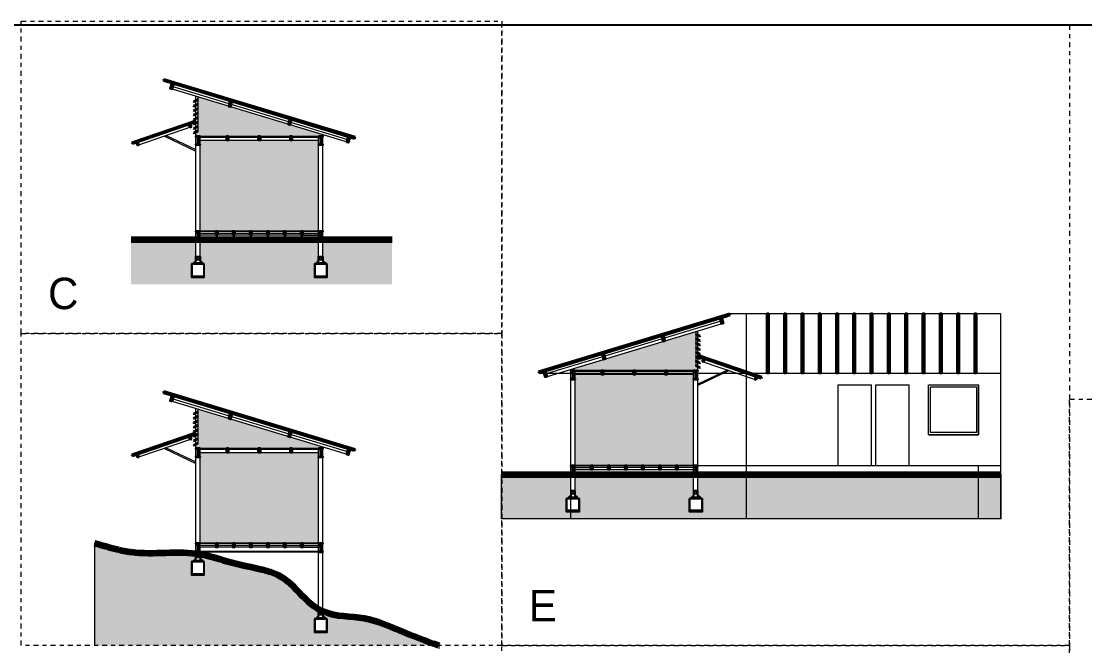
# Model space of a CAD drawing. Header units: millimetres. Extents: x 0 to 77.1, y -22.3 to 58.9.
# Drawn here: x 34.37 to 60.7, y 43.4 to 58.86 of the extents above; entities that cross this region are included whole.
import ezdxf

# ---------------------------------------------------------------- set-up
doc = ezdxf.new("R2010")
doc.units = ezdxf.units.MM
doc.linetypes.add('CENTER', pattern=[50, 31.25, -6.25, 6.25, -6.25])
doc.linetypes.add('DASHDOT', pattern=[1, 0.5, -0.25, 0, -0.25])
doc.layers.add('0 1 Sombreado', color=7, linetype='Continuous', lineweight=5, true_color=0xd6d6d6)
for name, color, linetype, lineweight in [('0.1normal', 7, 'Continuous', 15), ('01 TERRENO', 7, 'Continuous', 140), ('01gorda', 7, 'Continuous', 30), ('BIB', 7, 'Continuous', 9)]:
    doc.layers.add(name, color=color, linetype=linetype, lineweight=lineweight)

# ---------------------------------------------------------------- blocks, each defined once
blk = doc.blocks.new('50M10VO')
at = {"linetype": 'CENTER'}
for p, q in [((-14, 0), (14, 0)), ((0, -14), (0, 13))]:
    blk.add_line(p, q, dxfattribs=at)
blk.add_lwpolyline([(0, 10), (-8, 5), (-8, -5), (0, -10), (8, -5), (8, 5)], close=True)
for radius in [10.6, 9.8, 8.49, 5, 4.03]:
    blk.add_circle((0, 0), radius)

msp = doc.modelspace()

# ---------------------------------------------------------------- hatches: boundary and pattern name
at = {"layer": '0 1 Sombreado', "true_color": 0xebebeb}
h = msp.add_hatch(color=7, dxfattribs=at)
h.dxf.hatch_style = 1
h.paths.add_polyline_path([(38.74, 56.985), (38.74, 56.134), (38.691, 56.111), (38.691, 56.017), (41.841, 56.017), (41.841, 56.046)])
h = msp.add_hatch(color=7, dxfattribs=at)
h.dxf.hatch_style = 1
h.paths.add_polyline_path([(41.732, 55.917), (38.8, 55.917), (38.8, 53.667), (41.732, 53.667)])
at = {"layer": '0 1 Sombreado', "true_color": 0x939598}
h = msp.add_hatch(color=252, dxfattribs=at)
h.dxf.hatch_style = 1
h.paths.add_polyline_path([(38.589, 52.853), (38.635, 52.853), (38.641, 52.862), (38.641, 52.887), (38.691, 52.922), (38.691, 53.038), (38.691, 53.448), (37.091, 53.448), (37.091, 52.348), (43.554, 52.345), (43.554, 53.448), (41.841, 53.448), (41.841, 52.922), (41.892, 52.887), (41.892, 52.862), (41.898, 52.853), (41.937, 52.853), (41.944, 52.853), (41.944, 52.524), (41.63, 52.524), (41.63, 52.853), (41.676, 52.853), (41.682, 52.862), (41.682, 52.887), (41.732, 52.922), (41.732, 53.038), (41.732, 53.448), (38.8, 53.448), (38.8, 52.922), (38.851, 52.887), (38.851, 52.862), (38.857, 52.853), (38.896, 52.853), (38.902, 52.853), (38.902, 52.524), (38.589, 52.524)])
at = {"layer": '0 1 Sombreado', "true_color": 0xebebeb}
h = msp.add_hatch(color=7, dxfattribs=at)
h.dxf.hatch_style = 1
h.paths.add_polyline_path([(51.076, 51.181), (51.076, 50.329), (51.125, 50.306), (51.125, 50.212), (47.975, 50.212), (47.975, 50.242)])
h = msp.add_hatch(color=7, dxfattribs=at)
h.dxf.hatch_style = 1
h.paths.add_polyline_path([(48.084, 50.112), (51.016, 50.112), (51.016, 47.862), (48.084, 47.862)])
h = msp.add_hatch(color=7, dxfattribs=at)
h.dxf.hatch_style = 1
h.paths.add_polyline_path([(38.74, 49.257), (38.74, 48.405), (38.691, 48.382), (38.691, 48.288), (41.841, 48.288), (41.841, 48.318)])
h = msp.add_hatch(color=7, dxfattribs=at)
h.dxf.hatch_style = 1
h.paths.add_polyline_path([(41.732, 48.188), (38.8, 48.188), (38.8, 45.938), (41.732, 45.938)])
at = {"layer": '0 1 Sombreado', "true_color": 0x939598}
h = msp.add_hatch(color=252, dxfattribs=at)
h.dxf.hatch_style = 1
h.paths.add_polyline_path([(51.227, 47.048), (51.181, 47.048), (51.176, 47.057), (51.176, 47.082), (51.125, 47.117), (51.125, 47.233), (51.125, 47.643), (58.625, 47.643), (58.625, 46.543), (46.262, 46.54), (46.262, 47.643), (47.975, 47.643), (47.975, 47.117), (47.924, 47.082), (47.924, 47.057), (47.918, 47.048), (47.879, 47.048), (47.873, 47.048), (47.873, 46.719), (48.186, 46.719), (48.186, 47.048), (48.14, 47.048), (48.135, 47.057), (48.135, 47.082), (48.084, 47.117), (48.084, 47.233), (48.084, 47.643), (51.016, 47.643), (51.016, 47.117), (50.965, 47.082), (50.965, 47.057), (50.959, 47.048), (50.92, 47.048), (50.914, 47.048), (50.914, 46.719), (51.227, 46.719)])
h = msp.add_hatch(color=252, dxfattribs=at)
h.dxf.hatch_style = 1
edge = h.paths.add_edge_path()
edge.add_spline(control_points=[(41.732, 44.309), (41.641, 44.362), (41.336, 44.593), (41.041, 44.995), (40.59, 45.229), (40.097, 45.342), (39.502, 45.47), (39.024, 45.629), (38.804, 45.668), (38.8, 45.668)], knot_values=[2.644021, 2.644021, 2.644021, 2.644021, 2.961313, 3.766059, 4.115139, 4.457732, 5.280365, 5.944498, 5.955231, 5.955231, 5.955231, 5.955231], degree=3, periodic=0)
edge.add_line((38.8, 45.668), (38.8, 45.552))
edge.add_line((38.8, 45.552), (38.851, 45.517))
edge.add_line((38.851, 45.517), (38.851, 45.492))
edge.add_line((38.851, 45.492), (38.857, 45.483))
edge.add_line((38.857, 45.483), (38.896, 45.483))
edge.add_line((38.896, 45.483), (38.902, 45.483))
edge.add_line((38.902, 45.483), (38.902, 45.155))
edge.add_line((38.902, 45.155), (38.589, 45.155))
edge.add_line((38.589, 45.155), (38.589, 45.483))
edge.add_line((38.589, 45.483), (38.635, 45.483))
edge.add_line((38.635, 45.483), (38.641, 45.492))
edge.add_line((38.641, 45.492), (38.641, 45.517))
edge.add_line((38.641, 45.517), (38.691, 45.552))
edge.add_line((38.691, 45.552), (38.691, 45.669))
edge.add_line((38.691, 45.669), (38.691, 45.684))
edge.add_spline(control_points=[(38.691, 45.684), (38.167, 45.75), (37.496, 45.631), (36.666, 45.8), (36.367, 45.889), (36.184, 45.944)], knot_values=[0, 0, 0, 0, 1.598642, 1.959911, 2.533105, 2.533105, 2.533105, 2.533105], degree=3, periodic=0)
edge.add_line((36.184, 45.944), (36.184, 43.403))
edge.add_line((36.184, 43.403), (44.723, 43.403))
edge.add_spline(control_points=[(44.723, 43.403), (44.712, 43.407), (44.386, 43.525), (43.77, 43.757), (42.86, 44.167), (42.16, 44.115), (41.846, 44.251), (41.841, 44.253)], knot_values=[6.07826, 6.07826, 6.07826, 6.07826, 6.11345, 7.119452, 8.057411, 9.079133, 9.095165, 9.095165, 9.095165, 9.095165], degree=3, periodic=0)
edge.add_line((41.841, 44.253), (41.841, 44.137))
edge.add_line((41.841, 44.137), (41.892, 44.102))
edge.add_line((41.892, 44.102), (41.892, 44.077))
edge.add_line((41.892, 44.077), (41.898, 44.068))
edge.add_line((41.898, 44.068), (41.937, 44.068))
edge.add_line((41.937, 44.068), (41.944, 44.068))
edge.add_line((41.944, 44.068), (41.944, 43.739))
edge.add_line((41.944, 43.739), (41.63, 43.739))
edge.add_line((41.63, 43.739), (41.63, 44.068))
edge.add_line((41.63, 44.068), (41.676, 44.068))
edge.add_line((41.676, 44.068), (41.682, 44.077))
edge.add_line((41.682, 44.077), (41.682, 44.102))
edge.add_line((41.682, 44.102), (41.732, 44.137))
edge.add_line((41.732, 44.137), (41.732, 44.253))
edge.add_line((41.732, 44.253), (41.732, 44.309))

# ---------------------------------------------------------------- linework, layer by layer
for p, q in [((41.732, 53.448), (41.841, 53.448)), ((38.691, 52.922), (38.641, 52.887)), ((38.691, 52.872), (38.691, 53.038)), ((38.691, 53.038), (38.8, 53.038)), ((38.691, 52.963), (38.8, 52.963)), ((38.8, 53.038), (38.8, 52.872)), ((38.8, 52.922), (38.851, 52.887)), ((41.732, 52.922), (41.682, 52.887)), ((41.732, 52.872), (41.732, 53.038)), ((41.732, 53.038), (41.841, 53.038)), ((41.732, 52.963), (41.841, 52.963)), ((41.841, 53.038), (41.841, 52.872)), ((41.841, 52.922), (41.892, 52.887)), ((38.896, 52.853), (38.595, 52.853)), ((38.641, 52.862), (38.635, 52.853)), ((38.641, 52.887), (38.641, 52.862)), ((38.851, 52.872), (38.641, 52.872)), ((38.851, 52.867), (38.641, 52.867)), ((38.851, 52.862), (38.641, 52.862)), ((38.851, 52.853), (38.641, 52.853)), ((38.691, 52.872), (38.851, 52.872)), ((38.851, 52.887), (38.851, 52.862)), ((38.851, 52.862), (38.857, 52.853)), ((38.857, 52.853), (38.896, 52.853)), ((41.937, 52.853), (41.637, 52.853)), ((41.682, 52.862), (41.676, 52.853)), ((41.682, 52.887), (41.682, 52.862)), ((41.892, 52.872), (41.682, 52.872)), ((41.892, 52.867), (41.682, 52.867)), ((41.892, 52.862), (41.682, 52.862)), ((41.892, 52.853), (41.682, 52.853)), ((41.732, 52.872), (41.892, 52.872)), ((41.892, 52.887), (41.892, 52.862)), ((41.892, 52.862), (41.898, 52.853)), ((41.898, 52.853), (41.937, 52.853)), ((38.595, 52.55), (38.589, 52.55)), ((38.589, 52.55), (38.902, 52.55)), ((38.589, 52.524), (38.902, 52.524)), ((38.902, 52.55), (38.896, 52.55)), ((41.637, 52.55), (41.63, 52.55)), ((41.63, 52.55), (41.943, 52.55)), ((41.63, 52.524), (41.943, 52.524)), ((41.943, 52.55), (41.937, 52.55)), ((48.084, 47.643), (47.975, 47.643)), ((47.975, 47.233), (47.975, 47.067)), ((48.084, 47.233), (47.975, 47.233)), ((48.084, 47.158), (47.975, 47.158)), ((48.084, 47.067), (48.084, 47.233)), ((51.016, 47.233), (51.016, 47.067)), ((51.125, 47.233), (51.016, 47.233)), ((51.125, 47.158), (51.016, 47.158)), ((51.125, 47.067), (51.125, 47.233)), ((47.918, 47.048), (47.879, 47.048)), ((47.879, 47.048), (48.18, 47.048)), ((47.924, 47.057), (47.918, 47.048)), ((47.975, 47.117), (47.924, 47.082)), ((47.924, 47.082), (47.924, 47.057)), ((48.084, 47.067), (47.924, 47.067)), ((47.924, 47.067), (48.135, 47.067)), ((47.924, 47.062), (48.135, 47.062)), ((47.924, 47.057), (48.135, 47.057)), ((47.924, 47.048), (48.135, 47.048)), ((48.084, 47.117), (48.135, 47.082)), ((48.135, 47.082), (48.135, 47.057)), ((48.135, 47.057), (48.14, 47.048)), ((50.959, 47.048), (50.92, 47.048)), ((50.92, 47.048), (51.221, 47.048)), ((50.965, 47.057), (50.959, 47.048)), ((51.016, 47.117), (50.965, 47.082)), ((50.965, 47.082), (50.965, 47.057)), ((51.125, 47.067), (50.965, 47.067)), ((50.965, 47.067), (51.176, 47.067)), ((50.965, 47.062), (51.176, 47.062)), ((50.965, 47.057), (51.176, 47.057)), ((50.965, 47.048), (51.176, 47.048)), ((51.125, 47.117), (51.176, 47.082)), ((51.176, 47.082), (51.176, 47.057)), ((51.176, 47.057), (51.181, 47.048)), ((47.873, 46.746), (47.879, 46.746)), ((48.186, 46.746), (47.873, 46.746)), ((48.186, 46.719), (47.873, 46.719)), ((48.18, 46.746), (48.186, 46.746)), ((50.914, 46.746), (50.92, 46.746)), ((51.227, 46.746), (50.914, 46.746)), ((51.227, 46.719), (50.914, 46.719)), ((51.221, 46.746), (51.227, 46.746)), ((38.691, 45.552), (38.641, 45.517)), ((38.691, 45.502), (38.691, 45.669)), ((38.691, 45.669), (38.8, 45.669)), ((38.691, 45.593), (38.8, 45.593)), ((38.8, 45.669), (38.8, 45.502)), ((38.8, 45.552), (38.851, 45.517)), ((41.732, 45.719), (41.841, 45.719)), ((38.896, 45.483), (38.595, 45.483)), ((38.641, 45.492), (38.635, 45.483)), ((38.641, 45.517), (38.641, 45.492)), ((38.851, 45.502), (38.641, 45.502)), ((38.851, 45.497), (38.641, 45.497)), ((38.851, 45.492), (38.641, 45.492)), ((38.851, 45.484), (38.641, 45.484)), ((38.691, 45.502), (38.851, 45.502)), ((38.851, 45.517), (38.851, 45.492)), ((38.851, 45.492), (38.857, 45.483)), ((38.857, 45.483), (38.896, 45.483)), ((38.595, 45.181), (38.589, 45.181)), ((38.589, 45.181), (38.902, 45.181)), ((38.589, 45.155), (38.902, 45.155)), ((38.902, 45.181), (38.896, 45.181)), ((41.732, 44.087), (41.732, 44.253)), ((41.732, 44.253), (41.841, 44.253)), ((41.841, 44.253), (41.841, 44.087)), ((41.937, 44.068), (41.637, 44.068)), ((41.682, 44.077), (41.676, 44.068)), ((41.732, 44.137), (41.682, 44.102)), ((41.682, 44.102), (41.682, 44.077)), ((41.892, 44.087), (41.682, 44.087)), ((41.892, 44.082), (41.682, 44.082)), ((41.892, 44.077), (41.682, 44.077)), ((41.892, 44.068), (41.682, 44.068)), ((41.732, 44.178), (41.841, 44.178)), ((41.732, 44.087), (41.892, 44.087)), ((41.841, 44.137), (41.892, 44.102)), ((41.892, 44.102), (41.892, 44.077)), ((41.892, 44.077), (41.898, 44.068)), ((41.898, 44.068), (41.937, 44.068)), ((41.637, 43.765), (41.63, 43.765)), ((41.63, 43.765), (41.943, 43.765)), ((41.63, 43.739), (41.943, 43.739)), ((41.943, 43.765), (41.937, 43.765))]:
    msp.add_line(p, q)
at = {"ltscale": 0.3}
for p, q in [((38.595, 52.853), (38.589, 52.853)), ((38.589, 52.853), (38.902, 52.853)), ((41.637, 52.853), (41.63, 52.853)), ((41.63, 52.853), (41.944, 52.853)), ((48.186, 47.048), (47.873, 47.048)), ((48.18, 47.048), (48.186, 47.048)), ((51.227, 47.048), (50.914, 47.048)), ((51.221, 47.048), (51.227, 47.048)), ((38.595, 45.483), (38.589, 45.483)), ((38.589, 45.483), (38.902, 45.483)), ((41.637, 44.068), (41.63, 44.068)), ((41.63, 44.068), (41.944, 44.068))]:
    msp.add_line(p, q, dxfattribs=at)
for points in [[(0.043, 58.77), (77.091, 58.77), (77.091, 0.972), (0.043, 0.972)], [(38.896, 52.853), (38.595, 52.853), (38.595, 52.55), (38.896, 52.55)], [(41.937, 52.853), (41.637, 52.853), (41.637, 52.55), (41.937, 52.55)], [(47.879, 47.048), (48.18, 47.048), (48.18, 46.746), (47.879, 46.746)], [(50.92, 47.048), (51.221, 47.048), (51.221, 46.746), (50.92, 46.746)], [(38.896, 45.483), (38.595, 45.483), (38.595, 45.181), (38.896, 45.181)], [(41.937, 44.068), (41.637, 44.068), (41.637, 43.765), (41.937, 43.765)]]:
    msp.add_lwpolyline(points, close=True)
for points in [[(38.589, 52.853), (38.589, 52.524), (38.902, 52.524), (38.902, 52.853)], [(41.63, 52.853), (41.63, 52.524), (41.944, 52.524), (41.944, 52.853)], [(48.186, 47.048), (48.186, 46.719), (47.873, 46.719), (47.873, 47.048)], [(51.227, 47.048), (51.227, 46.719), (50.914, 46.719), (50.914, 47.048)], [(38.589, 45.483), (38.589, 45.155), (38.902, 45.155), (38.902, 45.483)], [(41.63, 44.068), (41.63, 43.739), (41.944, 43.739), (41.944, 44.068)]]:
    msp.add_lwpolyline(points)
at = {"layer": '0.1normal'}
for p, q in [((42.475, 55.855), (38.058, 57.192)), ((38.126, 57.243), (42.447, 55.935)), ((38.691, 52.872), (38.691, 57)), ((38.74, 56.985), (38.74, 56.134)), ((39.504, 56.754), (39.505, 56.754)), ((38.584, 56.245), (37.248, 55.786)), ((38.584, 56.245), (38.522, 56.305)), ((38.559, 56.317), (38.547, 56.233)), ((37.285, 55.799), (37.223, 55.858)), ((37.26, 55.871), (37.248, 55.786)), ((37.916, 56.016), (38.691, 55.645)), ((37.961, 56.031), (38.691, 55.682)), ((38.691, 56.017), (41.841, 56.017)), ((38.691, 56.017), (41.841, 56.017)), ((38.691, 56.017), (41.841, 56.017)), ((38.691, 56.017), (41.841, 56.017)), ((38.75, 55.993), (41.783, 55.993)), ((38.75, 55.993), (41.783, 55.993)), ((38.8, 52.872), (38.8, 56.017)), ((38.8, 55.917), (41.732, 55.917)), ((41.732, 52.872), (41.732, 56.017)), ((41.841, 52.872), (41.841, 56.046)), ((42.475, 55.855), (42.514, 55.987)), ((38.691, 53.667), (41.841, 53.667)), ((41.841, 53.667), (38.691, 53.667)), ((38.691, 53.617), (41.841, 53.617)), ((41.841, 53.46), (38.691, 53.46)), ((41.841, 53.448), (38.691, 53.448)), ((41.841, 53.567), (38.75, 53.567)), ((41.345, 53.567), (41.841, 53.567)), ((38.8, 53.038), (38.691, 53.038)), ((38.8, 53.038), (38.691, 53.038)), ((41.841, 53.038), (41.732, 53.038)), ((41.841, 53.038), (41.732, 53.038)), ((51.912, 51.625), (58.625, 51.625)), ((52.325, 46.542), (52.325, 51.625)), ((58.625, 46.543), (58.625, 51.625)), ((47.342, 50.05), (51.758, 51.387)), ((51.69, 51.438), (47.37, 50.131)), ((51.076, 51.181), (51.076, 50.329)), ((51.125, 47.067), (51.125, 51.195)), ((50.312, 50.949), (50.311, 50.949)), ((51.233, 50.441), (51.294, 50.5)), ((51.233, 50.441), (52.568, 49.981)), ((51.257, 50.513), (51.269, 50.428)), ((47.192, 50.149), (58.625, 50.149)), ((47.342, 50.05), (47.302, 50.182)), ((47.975, 47.067), (47.975, 50.242)), ((51.125, 50.212), (47.975, 50.212)), ((51.125, 50.212), (47.975, 50.212)), ((51.125, 50.212), (47.975, 50.212)), ((51.125, 50.212), (47.975, 50.212)), ((51.067, 50.189), (48.033, 50.189)), ((51.067, 50.189), (48.033, 50.189)), ((48.084, 47.067), (48.084, 50.212)), ((51.016, 50.112), (48.084, 50.112)), ((51.016, 47.067), (51.016, 50.212)), ((51.855, 50.227), (51.125, 49.877)), ((51.9, 50.211), (51.125, 49.84)), ((52.531, 49.994), (52.593, 50.054)), ((52.556, 50.066), (52.568, 49.981)), ((54.593, 48.475), (54.593, 49.862)), ((54.593, 47.862), (54.593, 49.862)), ((54.593, 49.862), (55.425, 49.862)), ((55.425, 48.475), (55.425, 49.862)), ((55.525, 48.475), (55.525, 49.862)), ((55.525, 49.862), (56.357, 49.862)), ((56.357, 48.475), (56.357, 49.862)), ((56.836, 48.626), (56.836, 49.862)), ((56.836, 49.862), (58.071, 49.862)), ((58.071, 48.626), (58.071, 49.862)), ((38.126, 49.514), (42.447, 48.206)), ((42.475, 48.126), (38.058, 49.463)), ((38.691, 45.502), (38.691, 49.271)), ((38.74, 49.257), (38.74, 48.405)), ((39.504, 49.025), (39.505, 49.025)), ((38.584, 48.517), (37.248, 48.057)), ((38.584, 48.517), (38.522, 48.576)), ((38.559, 48.589), (38.547, 48.504)), ((54.593, 47.862), (54.593, 48.475)), ((55.425, 47.862), (55.425, 48.475)), ((55.525, 47.862), (55.525, 48.475)), ((56.357, 47.862), (56.357, 48.475)), ((56.836, 48.626), (58.071, 48.626)), ((37.916, 48.287), (38.691, 47.916)), ((37.961, 48.303), (38.691, 47.953)), ((38.691, 48.288), (41.841, 48.288)), ((38.691, 48.288), (41.841, 48.288)), ((38.691, 48.288), (41.841, 48.288)), ((38.691, 48.288), (41.841, 48.288)), ((38.75, 48.265), (41.783, 48.265)), ((38.75, 48.265), (41.783, 48.265)), ((38.8, 45.502), (38.8, 48.288)), ((38.8, 48.188), (41.732, 48.188)), ((41.732, 44.253), (41.732, 48.288)), ((41.841, 44.253), (41.841, 48.318)), ((42.475, 48.126), (42.514, 48.258)), ((37.285, 48.07), (37.223, 48.13)), ((37.26, 48.142), (37.248, 48.057)), ((51.125, 47.862), (47.975, 47.862)), ((47.975, 47.862), (51.125, 47.862)), ((51.125, 47.812), (47.975, 47.812)), ((48.471, 47.762), (47.975, 47.762)), ((47.975, 47.762), (51.067, 47.762)), ((51.125, 47.862), (58.625, 47.862)), ((58.071, 46.543), (58.071, 47.862)), ((47.975, 47.655), (51.125, 47.655)), ((47.975, 47.643), (51.125, 47.643)), ((47.975, 46.541), (47.975, 47.643)), ((47.975, 47.233), (48.084, 47.233)), ((47.975, 47.233), (48.084, 47.233)), ((51.016, 47.233), (51.125, 47.233)), ((51.016, 47.233), (51.125, 47.233)), ((36.184, 45.944), (36.184, 43.403)), ((38.691, 45.938), (41.841, 45.938)), ((41.841, 45.938), (38.691, 45.938)), ((38.691, 45.888), (41.841, 45.888)), ((41.841, 45.838), (38.75, 45.838)), ((38.8, 45.502), (38.8, 45.938)), ((41.345, 45.838), (41.841, 45.838)), ((41.841, 45.731), (38.691, 45.731)), ((41.841, 45.719), (38.691, 45.719)), ((38.8, 45.669), (38.691, 45.669)), ((41.841, 44.253), (41.732, 44.253))]:
    msp.add_line(p, q, dxfattribs=at)
at = {"layer": '0.1normal', "color": 252, "linetype": 'DASHDOT', "ltscale": 0.25, "true_color": 0x939598}
for points in [[(46.273, 51.131), (34.372, 51.131), (34.372, 58.86), (46.273, 58.86)], [(60.326, 43.403), (46.273, 43.403), (46.273, 58.77), (60.326, 58.77)], [(46.273, 43.403), (34.372, 43.403), (34.372, 51.131), (46.273, 51.131)], [(77.091, 34.489), (60.326, 34.489), (60.326, 49.504), (77.091, 49.504)], [(60.326, 26.052), (46.273, 26.052), (46.273, 43.403), (60.326, 43.403)]]:
    msp.add_lwpolyline(points, close=True, dxfattribs=at)
at = {"layer": '0.1normal'}
for points in [[(56.836, 49.862), (58.071, 49.862), (58.071, 48.626), (56.836, 48.626)], [(56.886, 49.812), (58.021, 49.812), (58.021, 48.676), (56.886, 48.676)], [(46.262, 47.643), (58.625, 47.646), (58.625, 46.543), (46.262, 46.54)]]:
    msp.add_lwpolyline(points, close=True, dxfattribs=at)
for p in [(39.53, 56.746), (41.002, 56.3), (39.479, 56.017), (40.266, 56.017), (41.054, 56.017), (50.286, 50.941), (48.814, 50.496), (48.762, 50.212), (49.55, 50.212), (50.337, 50.212), (39.53, 49.017), (41.002, 48.572), (39.479, 48.288), (40.266, 48.288), (41.054, 48.288)]:
    msp.add_point(p, dxfattribs=at)
at = {"layer": '01 TERRENO'}
for p, q in [((41.841, 53.448), (37.091, 53.448)), ((43.554, 53.448), (41.841, 53.448)), ((46.262, 47.643), (47.975, 47.643)), ((47.975, 47.643), (58.625, 47.643))]:
    msp.add_line(p, q, dxfattribs=at)
msp.add_open_spline([(36.184, 45.944), (36.367, 45.889), (36.666, 45.8), (37.535, 45.623), (38.478, 45.811), (39.502, 45.47), (40.097, 45.342), (40.59, 45.229), (41.041, 44.995), (41.364, 44.555), (42.004, 44.104), (42.86, 44.167), (43.77, 43.757), (44.386, 43.525), (44.712, 43.407), (44.723, 43.403)], degree=3, knots=[0, 0, 0, 0, 0.573194, 0.934463, 2.654754, 3.318887, 4.14152, 4.484113, 4.833194, 5.63794, 6.094293, 7.116015, 8.053973, 9.059975, 9.095165, 9.095165, 9.095165, 9.095165], dxfattribs=at)
at = {"layer": '01gorda'}
for p, q in [((37.891, 57.386), (37.905, 57.43)), ((42.637, 55.997), (37.905, 57.43)), ((37.988, 57.357), (37.891, 57.386)), ((42.624, 55.953), (37.988, 57.357)), ((38.098, 57.324), (37.988, 57.357)), ((38.146, 57.309), (38.058, 57.192)), ((38.098, 57.324), (38.106, 57.177)), ((39.594, 56.871), (39.506, 56.753)), ((39.546, 56.885), (39.554, 56.739)), ((38.675, 56.398), (37.112, 55.86)), ((38.687, 56.362), (37.125, 55.824)), ((41.066, 56.425), (40.978, 56.308)), ((41.018, 56.44), (41.026, 56.293)), ((38.547, 56.233), (38.522, 56.305)), ((38.584, 56.245), (38.547, 56.233)), ((38.584, 56.245), (38.559, 56.317)), ((37.112, 55.86), (37.125, 55.824)), ((37.248, 55.786), (37.223, 55.858)), ((37.285, 55.799), (37.26, 55.871)), ((39.454, 56.017), (39.504, 55.917)), ((39.504, 56.017), (39.454, 55.917)), ((40.241, 56.017), (40.291, 55.917)), ((40.291, 56.017), (40.241, 55.917)), ((41.029, 56.017), (41.079, 55.917)), ((41.079, 56.017), (41.029, 55.917)), ((42.514, 55.987), (42.427, 55.869)), ((42.467, 56.001), (42.475, 55.855)), ((42.637, 55.997), (42.624, 55.953)), ((42.624, 55.953), (42.637, 55.997)), ((37.285, 55.799), (37.248, 55.786)), ((39.188, 53.667), (39.238, 53.567)), ((39.238, 53.667), (39.188, 53.567)), ((39.609, 53.667), (39.659, 53.567)), ((39.659, 53.667), (39.609, 53.567)), ((40.031, 53.667), (40.081, 53.567)), ((40.081, 53.667), (40.031, 53.567)), ((40.452, 53.667), (40.502, 53.567)), ((40.502, 53.667), (40.452, 53.567)), ((40.873, 53.667), (40.923, 53.567)), ((40.923, 53.667), (40.873, 53.567)), ((41.295, 53.667), (41.345, 53.567)), ((41.345, 53.667), (41.295, 53.567)), ((47.179, 50.192), (51.912, 51.625)), ((51.925, 51.582), (51.912, 51.625)), ((47.192, 50.149), (51.828, 51.552)), ((51.67, 51.504), (51.758, 51.387)), ((51.718, 51.519), (51.71, 51.372)), ((51.718, 51.519), (51.828, 51.552)), ((51.828, 51.552), (51.925, 51.582)), ((50.27, 51.081), (50.262, 50.934)), ((50.222, 51.066), (50.31, 50.949)), ((48.75, 50.62), (48.838, 50.503)), ((48.798, 50.635), (48.79, 50.488)), ((51.129, 50.557), (52.691, 50.02)), ((51.141, 50.593), (52.704, 50.056)), ((51.233, 50.441), (51.257, 50.513)), ((51.233, 50.441), (51.269, 50.428)), ((51.269, 50.428), (51.294, 50.5)), ((47.179, 50.192), (47.192, 50.149)), ((47.192, 50.149), (47.179, 50.192)), ((47.302, 50.182), (47.389, 50.065)), ((47.35, 50.196), (47.342, 50.05)), ((48.787, 50.212), (48.737, 50.112)), ((48.737, 50.212), (48.787, 50.112)), ((49.575, 50.212), (49.525, 50.112)), ((49.525, 50.212), (49.575, 50.112)), ((50.362, 50.212), (50.312, 50.112)), ((50.312, 50.212), (50.362, 50.112)), ((52.531, 49.994), (52.556, 50.066)), ((52.568, 49.981), (52.593, 50.054)), ((52.704, 50.056), (52.691, 50.02)), ((52.531, 49.994), (52.568, 49.981)), ((37.891, 49.657), (37.905, 49.701)), ((37.988, 49.628), (37.891, 49.657)), ((42.637, 48.268), (37.905, 49.701)), ((42.624, 48.225), (37.988, 49.628)), ((38.098, 49.595), (37.988, 49.628)), ((38.146, 49.58), (38.058, 49.463)), ((38.098, 49.595), (38.106, 49.448)), ((39.594, 49.142), (39.506, 49.025)), ((39.546, 49.156), (39.554, 49.01)), ((41.018, 48.711), (41.026, 48.564)), ((38.675, 48.669), (37.112, 48.132)), ((38.687, 48.633), (37.125, 48.096)), ((38.547, 48.504), (38.522, 48.576)), ((38.584, 48.517), (38.547, 48.504)), ((38.584, 48.517), (38.559, 48.589)), ((41.066, 48.696), (40.978, 48.579)), ((39.454, 48.288), (39.504, 48.188)), ((39.504, 48.288), (39.454, 48.188)), ((40.241, 48.288), (40.291, 48.188)), ((40.291, 48.288), (40.241, 48.188)), ((41.029, 48.288), (41.079, 48.188)), ((41.079, 48.288), (41.029, 48.188)), ((42.514, 48.258), (42.427, 48.14)), ((42.467, 48.272), (42.475, 48.126)), ((42.637, 48.268), (42.624, 48.225)), ((42.624, 48.225), (42.637, 48.268)), ((37.112, 48.132), (37.125, 48.096)), ((37.248, 48.057), (37.223, 48.13)), ((37.285, 48.07), (37.248, 48.057)), ((37.285, 48.07), (37.26, 48.142)), ((48.521, 47.862), (48.471, 47.762)), ((48.471, 47.862), (48.521, 47.762)), ((48.943, 47.862), (48.893, 47.762)), ((48.893, 47.862), (48.943, 47.762)), ((49.364, 47.862), (49.314, 47.762)), ((49.314, 47.862), (49.364, 47.762)), ((49.786, 47.862), (49.736, 47.762)), ((49.736, 47.862), (49.786, 47.762)), ((50.207, 47.862), (50.157, 47.762)), ((50.157, 47.862), (50.207, 47.762)), ((50.628, 47.862), (50.578, 47.762)), ((50.578, 47.862), (50.628, 47.762)), ((39.188, 45.938), (39.238, 45.838)), ((39.238, 45.938), (39.188, 45.838)), ((39.609, 45.938), (39.659, 45.838)), ((39.659, 45.938), (39.609, 45.838)), ((40.031, 45.938), (40.081, 45.838)), ((40.081, 45.938), (40.031, 45.838)), ((40.452, 45.938), (40.502, 45.838)), ((40.502, 45.938), (40.452, 45.838)), ((40.873, 45.938), (40.923, 45.838)), ((40.923, 45.938), (40.873, 45.838)), ((41.295, 45.938), (41.345, 45.838)), ((41.345, 45.938), (41.295, 45.838))]:
    msp.add_line(p, q, dxfattribs=at)
for points in [[(38.098, 57.324), (38.146, 57.309), (38.106, 57.177), (38.058, 57.192)], [(38.638, 56.874), (38.735, 56.921), (38.74, 56.911), (38.643, 56.865)], [(39.546, 56.885), (39.594, 56.871), (39.554, 56.739), (39.506, 56.753)], [(38.638, 56.763), (38.735, 56.81), (38.74, 56.8), (38.643, 56.754)], [(38.638, 56.652), (38.735, 56.699), (38.74, 56.689), (38.643, 56.643)], [(38.638, 56.541), (38.735, 56.588), (38.74, 56.578), (38.643, 56.532)], [(38.638, 56.43), (38.735, 56.477), (38.74, 56.467), (38.643, 56.421)], [(38.638, 56.43), (38.735, 56.477), (38.74, 56.467), (38.643, 56.421)], [(38.638, 56.319), (38.735, 56.366), (38.74, 56.356), (38.643, 56.31)], [(41.018, 56.44), (41.066, 56.425), (41.026, 56.293), (40.978, 56.308)], [(38.638, 56.208), (38.735, 56.255), (38.74, 56.245), (38.643, 56.199)], [(38.638, 56.097), (38.735, 56.144), (38.74, 56.134), (38.643, 56.088)], [(39.504, 56.017), (39.454, 56.017), (39.454, 55.917), (39.504, 55.917)], [(40.291, 56.017), (40.241, 56.017), (40.241, 55.917), (40.291, 55.917)], [(41.079, 56.017), (41.029, 56.017), (41.029, 55.917), (41.079, 55.917)], [(42.467, 56.001), (42.514, 55.987), (42.475, 55.855), (42.427, 55.869)], [(39.238, 53.667), (39.188, 53.667), (39.188, 53.567), (39.238, 53.567)], [(39.659, 53.667), (39.609, 53.667), (39.609, 53.567), (39.659, 53.567)], [(40.081, 53.667), (40.031, 53.667), (40.031, 53.567), (40.081, 53.567)], [(40.502, 53.667), (40.452, 53.667), (40.452, 53.567), (40.502, 53.567)], [(40.923, 53.667), (40.873, 53.667), (40.873, 53.567), (40.923, 53.567)], [(41.345, 53.667), (41.295, 53.667), (41.295, 53.567), (41.345, 53.567)], [(52.828, 50.149), (52.878, 50.149), (52.878, 51.625), (52.828, 51.625)], [(53.257, 50.149), (53.307, 50.149), (53.307, 51.625), (53.257, 51.625)], [(53.686, 50.149), (53.736, 50.149), (53.736, 51.625), (53.686, 51.625)], [(54.114, 50.149), (54.164, 50.149), (54.164, 51.625), (54.114, 51.625)], [(54.543, 50.149), (54.593, 50.149), (54.593, 51.625), (54.543, 51.625)], [(54.971, 50.149), (55.021, 50.149), (55.021, 51.625), (54.971, 51.625)], [(55.4, 50.149), (55.45, 50.149), (55.45, 51.625), (55.4, 51.625)], [(55.828, 50.149), (55.878, 50.149), (55.878, 51.625), (55.828, 51.625)], [(56.257, 50.149), (56.307, 50.149), (56.307, 51.625), (56.257, 51.625)], [(56.686, 50.149), (56.736, 50.149), (56.736, 51.625), (56.686, 51.625)], [(57.114, 50.149), (57.164, 50.149), (57.164, 51.625), (57.114, 51.625)], [(57.543, 50.149), (57.593, 50.149), (57.593, 51.625), (57.543, 51.625)], [(57.971, 50.149), (58.021, 50.149), (58.021, 51.625), (57.971, 51.625)], [(51.718, 51.519), (51.67, 51.504), (51.71, 51.372), (51.758, 51.387)], [(50.27, 51.081), (50.222, 51.066), (50.262, 50.934), (50.31, 50.949)], [(51.178, 51.07), (51.081, 51.116), (51.076, 51.106), (51.173, 51.06)], [(51.178, 50.959), (51.081, 51.005), (51.076, 50.995), (51.173, 50.949)], [(51.178, 50.848), (51.081, 50.894), (51.076, 50.884), (51.173, 50.838)], [(48.798, 50.635), (48.75, 50.62), (48.79, 50.488), (48.838, 50.503)], [(51.178, 50.737), (51.081, 50.783), (51.076, 50.773), (51.173, 50.727)], [(51.178, 50.626), (51.081, 50.672), (51.076, 50.662), (51.173, 50.616)], [(51.178, 50.626), (51.081, 50.672), (51.076, 50.662), (51.173, 50.616)], [(51.178, 50.515), (51.081, 50.561), (51.076, 50.551), (51.173, 50.505)], [(51.178, 50.404), (51.081, 50.45), (51.076, 50.44), (51.173, 50.394)], [(51.178, 50.293), (51.081, 50.339), (51.076, 50.329), (51.173, 50.283)], [(47.35, 50.196), (47.302, 50.182), (47.342, 50.05), (47.389, 50.065)], [(48.737, 50.212), (48.787, 50.212), (48.787, 50.112), (48.737, 50.112)], [(49.525, 50.212), (49.575, 50.212), (49.575, 50.112), (49.525, 50.112)], [(50.312, 50.212), (50.362, 50.212), (50.362, 50.112), (50.312, 50.112)], [(38.098, 49.595), (38.146, 49.58), (38.106, 49.448), (38.058, 49.463)], [(38.638, 49.146), (38.735, 49.192), (38.74, 49.182), (38.643, 49.136)], [(38.638, 49.035), (38.735, 49.081), (38.74, 49.071), (38.643, 49.025)], [(39.546, 49.156), (39.594, 49.142), (39.554, 49.01), (39.506, 49.025)], [(38.638, 48.924), (38.735, 48.97), (38.74, 48.96), (38.643, 48.914)], [(38.638, 48.813), (38.735, 48.859), (38.74, 48.849), (38.643, 48.803)], [(38.638, 48.702), (38.735, 48.748), (38.74, 48.738), (38.643, 48.692)], [(38.638, 48.702), (38.735, 48.748), (38.74, 48.738), (38.643, 48.692)], [(41.018, 48.711), (41.066, 48.696), (41.026, 48.564), (40.978, 48.579)], [(38.638, 48.591), (38.735, 48.637), (38.74, 48.627), (38.643, 48.581)], [(38.638, 48.48), (38.735, 48.526), (38.74, 48.516), (38.643, 48.47)], [(38.638, 48.369), (38.735, 48.415), (38.74, 48.405), (38.643, 48.359)], [(39.504, 48.288), (39.454, 48.288), (39.454, 48.188), (39.504, 48.188)], [(40.291, 48.288), (40.241, 48.288), (40.241, 48.188), (40.291, 48.188)], [(41.079, 48.288), (41.029, 48.288), (41.029, 48.188), (41.079, 48.188)], [(42.467, 48.272), (42.514, 48.258), (42.475, 48.126), (42.427, 48.14)], [(48.471, 47.862), (48.521, 47.862), (48.521, 47.762), (48.471, 47.762)], [(48.893, 47.862), (48.943, 47.862), (48.943, 47.762), (48.893, 47.762)], [(49.314, 47.862), (49.364, 47.862), (49.364, 47.762), (49.314, 47.762)], [(49.736, 47.862), (49.786, 47.862), (49.786, 47.762), (49.736, 47.762)], [(50.157, 47.862), (50.207, 47.862), (50.207, 47.762), (50.157, 47.762)], [(50.578, 47.862), (50.628, 47.862), (50.628, 47.762), (50.578, 47.762)], [(39.238, 45.938), (39.188, 45.938), (39.188, 45.838), (39.238, 45.838)], [(39.659, 45.938), (39.609, 45.938), (39.609, 45.838), (39.659, 45.838)], [(40.081, 45.938), (40.031, 45.938), (40.031, 45.838), (40.081, 45.838)], [(40.502, 45.938), (40.452, 45.938), (40.452, 45.838), (40.502, 45.838)], [(40.923, 45.938), (40.873, 45.938), (40.873, 45.838), (40.923, 45.838)], [(41.345, 45.938), (41.295, 45.938), (41.295, 45.838), (41.345, 45.838)]]:
    msp.add_lwpolyline(points, close=True, dxfattribs=at)
for points in [[(38.691, 56.017), (38.8, 56.017), (38.8, 56.005), (38.75, 56.005), (38.75, 55.81), (38.8, 55.81), (38.8, 55.798), (38.691, 55.798), (38.691, 55.81), (38.742, 55.81), (38.742, 56.005), (38.691, 56.005), (38.691, 56.017)], [(41.732, 56.017), (41.841, 56.017), (41.841, 56.005), (41.791, 56.005), (41.791, 55.81), (41.841, 55.81), (41.841, 55.798), (41.732, 55.798), (41.732, 55.81), (41.783, 55.81), (41.783, 56.005), (41.732, 56.005), (41.732, 56.017)], [(38.691, 53.667), (38.8, 53.667), (38.8, 53.655), (38.75, 53.655), (38.75, 53.46), (38.8, 53.46), (38.8, 53.448), (38.691, 53.448), (38.691, 53.46), (38.742, 53.46), (38.742, 53.655), (38.691, 53.655), (38.691, 53.667)], [(41.732, 53.667), (41.841, 53.667), (41.841, 53.655), (41.791, 53.655), (41.791, 53.46), (41.841, 53.46), (41.841, 53.448), (41.732, 53.448), (41.732, 53.46), (41.783, 53.46), (41.783, 53.655), (41.732, 53.655), (41.732, 53.667)], [(48.084, 50.212), (47.975, 50.212), (47.975, 50.2), (48.026, 50.2), (48.026, 50.005), (47.975, 50.005), (47.975, 49.993), (48.084, 49.993), (48.084, 50.005), (48.033, 50.005), (48.033, 50.2), (48.084, 50.2), (48.084, 50.212)], [(51.125, 50.212), (51.016, 50.212), (51.016, 50.2), (51.067, 50.2), (51.067, 50.005), (51.016, 50.005), (51.016, 49.993), (51.125, 49.993), (51.125, 50.005), (51.074, 50.005), (51.074, 50.2), (51.125, 50.2), (51.125, 50.212)], [(38.691, 48.288), (38.8, 48.288), (38.8, 48.276), (38.75, 48.276), (38.75, 48.081), (38.8, 48.081), (38.8, 48.069), (38.691, 48.069), (38.691, 48.081), (38.742, 48.081), (38.742, 48.276), (38.691, 48.276), (38.691, 48.288)], [(41.732, 48.288), (41.841, 48.288), (41.841, 48.276), (41.791, 48.276), (41.791, 48.081), (41.841, 48.081), (41.841, 48.069), (41.732, 48.069), (41.732, 48.081), (41.783, 48.081), (41.783, 48.276), (41.732, 48.276), (41.732, 48.288)], [(48.084, 47.862), (47.975, 47.862), (47.975, 47.85), (48.026, 47.85), (48.026, 47.655), (47.975, 47.655), (47.975, 47.643), (48.084, 47.643), (48.084, 47.655), (48.033, 47.655), (48.033, 47.85), (48.084, 47.85), (48.084, 47.862)], [(51.125, 47.862), (51.016, 47.862), (51.016, 47.85), (51.067, 47.85), (51.067, 47.655), (51.016, 47.655), (51.016, 47.643), (51.125, 47.643), (51.125, 47.655), (51.074, 47.655), (51.074, 47.85), (51.125, 47.85), (51.125, 47.862)], [(38.691, 45.938), (38.8, 45.938), (38.8, 45.926), (38.75, 45.926), (38.75, 45.731), (38.8, 45.731), (38.8, 45.719), (38.691, 45.719), (38.691, 45.731), (38.742, 45.731), (38.742, 45.926), (38.691, 45.926), (38.691, 45.938)], [(41.732, 45.938), (41.841, 45.938), (41.841, 45.926), (41.791, 45.926), (41.791, 45.731), (41.841, 45.731), (41.841, 45.719), (41.732, 45.719), (41.732, 45.731), (41.783, 45.731), (41.783, 45.926), (41.732, 45.926), (41.732, 45.938)]]:
    msp.add_lwpolyline(points, dxfattribs=at)

# ---------------------------------------------------------------- block references
at = {"layer": 'BIB', "yscale": 0.001002602438158525, "zscale": 0.001002602438158525}
for p, xscale, rotation in [((38.719, 53.017), 0.001002602438158525, 270), ((38.719, 52.981), 0.001002602438158525, 270), ((38.773, 53.017), 0.001002602438158525, 270), ((38.773, 52.981), 0.001002602438158525, 270), ((41.76, 53.017), 0.001002602438158525, 270), ((41.76, 52.981), 0.001002602438158525, 270), ((41.814, 53.017), 0.001002602438158525, 270), ((41.814, 52.981), 0.001002602438158525, 270), ((48.002, 47.213), -0.001002602438158525, 90), ((48.002, 47.177), -0.001002602438158525, 90), ((48.056, 47.213), -0.001002602438158525, 90), ((48.056, 47.177), -0.001002602438158525, 90), ((51.043, 47.213), -0.001002602438158525, 90), ((51.043, 47.177), -0.001002602438158525, 90), ((51.098, 47.213), -0.001002602438158525, 90), ((51.098, 47.177), -0.001002602438158525, 90), ((38.719, 45.648), 0.001002602438158525, 270), ((38.719, 45.612), 0.001002602438158525, 270), ((38.773, 45.648), 0.001002602438158525, 270), ((38.773, 45.612), 0.001002602438158525, 270), ((41.76, 44.233), 0.001002602438158525, 270), ((41.814, 44.233), 0.001002602438158525, 270), ((41.76, 44.197), 0.001002602438158525, 270), ((41.814, 44.197), 0.001002602438158525, 270)]:
    msp.add_blockref('50M10VO', p, dxfattribs=dict(at, xscale=xscale, rotation=rotation))

# ---------------------------------------------------------------- texts
at = {"char_height": 0.778, "attachment_point": 1}
for s, insert in [('C', (35.036, 52.512)), ('E', (46.937, 44.783))]:
    msp.add_mtext_dynamic_manual_height_columns(s, width=14.79163, gutter_width=8.464, heights=[0], dxfattribs=dict(at, insert=insert))

doc.saveas('drawing.dxf')
